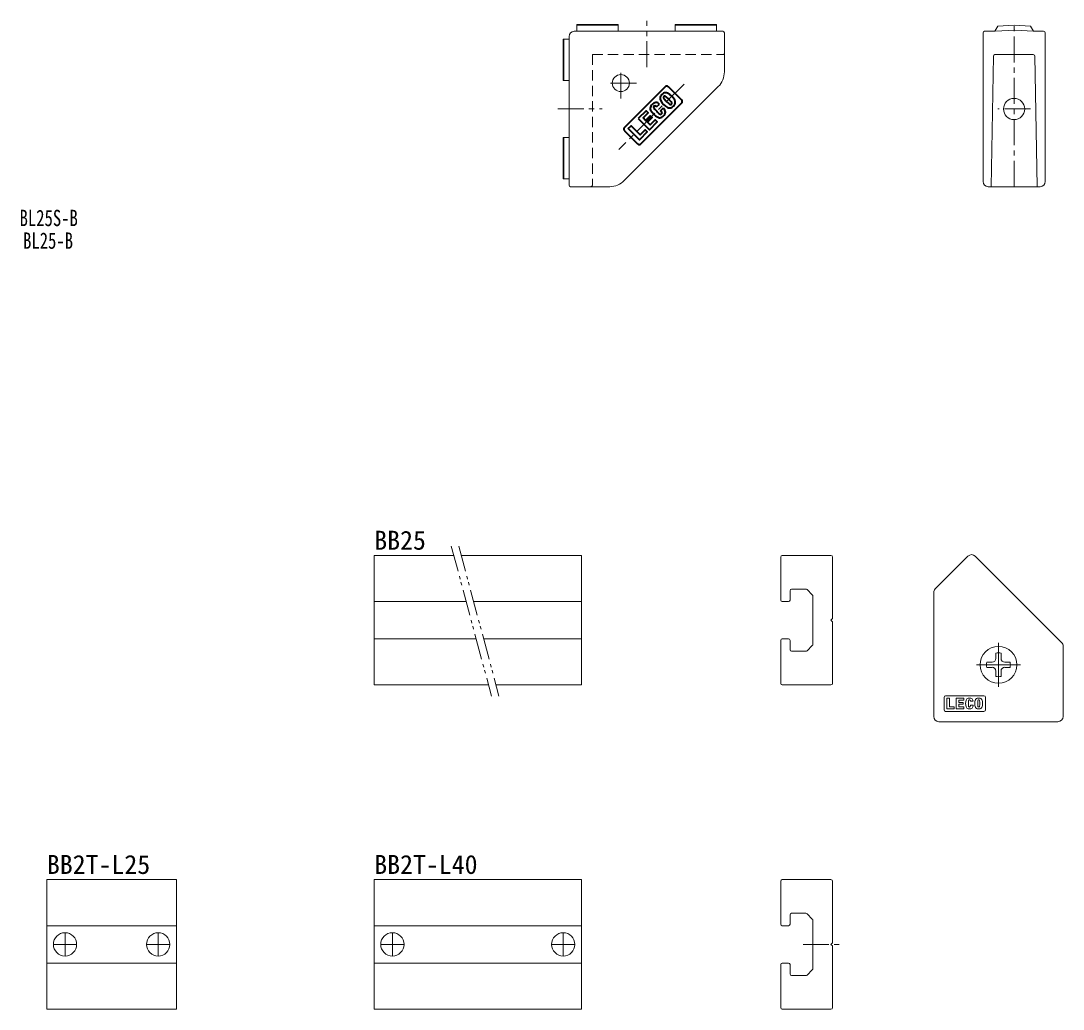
# Model space of a CAD drawing. Units: millimetres on the paper. Extents: x -594 to 197, y -418 to -62.
# Drawn here: x -594.3 to -392.9, y -415.7 to -224.9 of the extents above; entities that cross this region are included whole.
import ezdxf
from ezdxf.enums import TextEntityAlignment as Align

# ---------------------------------------------------------------- set-up
doc = ezdxf.new("R2010")
doc.units = ezdxf.units.MM
for name, pattern in [('CHAIN1', [8, 5, -1, 1, -1]), ('CHAIN2', [12, 9, -1, 1, -1]), ('DASHED2', [3, 2, -1]), ('DOUBLE_CHAIN1', [8.8, 5, -1, 0.6, -0.6, 0.6, -1])]:
    doc.linetypes.add(name, pattern=pattern)
doc.layers.add('0-0', color=7, linetype='Continuous', lineweight=18)
doc.layers.add('0-1', color=4, linetype='Continuous', lineweight=18)
doc.styles.add('ＭＳ ゴシック', font='')
doc.styles.get('ＭＳ ゴシック').set_extended_font_data('MS Gothic')

msp = doc.modelspace()

# ---------------------------------------------------------------- linework, layer by layer
at = {"layer": '0-0'}
for p, q in [((-458.674, -226.943), (-487.374, -226.943)), ((-478.874, -225.777), (-486.874, -225.777)), ((-467.874, -225.611), (-467.874, -226.943)), ((-459.874, -225.611), (-467.874, -225.611)), ((-467.874, -225.777), (-459.874, -225.777)), ((-459.874, -225.611), (-459.874, -226.943)), ((-458.374, -234.786), (-458.374, -227.243)), ((-408.418, -227.243), (-408.418, -255.943)), ((-406.053, -226.943), (-408.118, -226.943)), ((-396.418, -255.943), (-396.418, -227.243)), ((-489.374, -228.443), (-489.374, -236.443)), ((-488.374, -227.943), (-488.374, -256.643)), ((-398.713, -231.443), (-406.123, -231.443)), ((-406.423, -231.738), (-406.863, -256.943)), ((-397.973, -256.939), (-398.413, -231.738)), ((-477.703, -255.772), (-459.546, -237.615)), ((-489.541, -247.443), (-489.541, -255.443)), ((-489.541, -247.443), (-488.374, -247.443)), ((-489.374, -255.443), (-489.374, -247.443)), ((-489.541, -255.443), (-488.374, -255.443)), ((-488.074, -256.943), (-480.531, -256.943)), ((-407.418, -256.943), (-397.418, -256.943)), ((-525.998, -353.138), (-525.998, -328.138)), ((-525.998, -328.138), (-510.631, -328.138)), ((-509.189, -328.138), (-485.998, -328.138)), ((-485.998, -328.138), (-485.998, -353.138)), ((-447.503, -328.438), (-447.503, -336.738)), ((-437.803, -328.138), (-447.203, -328.138)), ((-417.656, -334.592), (-411.334, -328.27)), ((-409.92, -328.27), (-393.242, -344.947)), ((-445.703, -336.738), (-445.703, -334.938)), ((-445.403, -334.638), (-442.628, -334.638)), ((-442.416, -334.726), (-441.391, -335.75)), ((-441.303, -335.962), (-441.303, -345.314)), ((-417.949, -359.24), (-417.949, -335.299)), ((-525.998, -337.038), (-508.247, -337.038)), ((-506.804, -337.038), (-485.998, -337.038)), ((-447.203, -337.038), (-446.003, -337.038)), ((-506.317, -344.238), (-525.998, -344.238)), ((-485.998, -344.238), (-504.875, -344.238)), ((-447.503, -344.538), (-447.503, -352.838)), ((-446.003, -344.238), (-447.203, -344.238)), ((-445.703, -346.338), (-445.703, -344.538)), ((-441.391, -345.526), (-442.416, -346.55)), ((-392.949, -345.654), (-392.949, -359.24)), ((-442.628, -346.638), (-445.403, -346.638)), ((-405.947, -348.006), (-405.947, -346.992)), ((-404.952, -346.992), (-404.952, -348.006)), ((-406.684, -348.743), (-407.698, -348.743)), ((-407.698, -349.738), (-406.684, -349.738)), ((-404.215, -348.743), (-403.201, -348.743)), ((-403.201, -349.738), (-404.215, -349.738)), ((-405.947, -351.489), (-405.947, -350.474)), ((-404.952, -350.474), (-404.952, -351.489)), ((-503.933, -353.138), (-525.998, -353.138)), ((-485.998, -353.138), (-502.49, -353.138)), ((-447.203, -353.138), (-437.803, -353.138)), ((-393.949, -360.24), (-416.949, -360.24)), ((-447.503, -391.028), (-447.503, -399.328)), ((-437.803, -390.728), (-447.203, -390.728)), ((-445.703, -399.328), (-445.703, -397.528)), ((-445.403, -397.228), (-442.628, -397.228)), ((-442.416, -397.316), (-441.391, -398.34)), ((-441.303, -398.552), (-441.303, -407.903)), ((-589.222, -399.628), (-564.222, -399.628)), ((-525.998, -399.628), (-485.998, -399.628)), ((-447.203, -399.628), (-446.003, -399.628)), ((-564.222, -406.828), (-589.222, -406.828)), ((-485.998, -406.828), (-525.998, -406.828)), ((-447.503, -407.128), (-447.503, -415.428)), ((-446.003, -406.828), (-447.203, -406.828)), ((-445.703, -408.928), (-445.703, -407.128)), ((-441.391, -408.116), (-442.416, -409.14)), ((-442.628, -409.228), (-445.403, -409.228)), ((-447.203, -415.728), (-437.803, -415.728))]:
    msp.add_line(p, q, dxfattribs=at)
at = {"layer": '0-0', "lineweight": 40}
for p, q in [((-469.826, -237.642), (-477.675, -245.491)), ((-466.644, -240.188), (-469.19, -237.642)), ((-474.493, -248.673), (-466.644, -240.824)), ((-471.472, -241.533), (-470.92, -240.982)), ((-470.689, -242.311), (-470.126, -241.748)), ((-477.675, -246.128), (-475.13, -248.673))]:
    msp.add_line(p, q, dxfattribs=at)
at = {"layer": '0-0'}
for points in [[(-486.874, -226.943), (-486.874, -225.611), (-478.874, -225.611), (-478.874, -226.943)], [(-396.718, -226.943), (-398.668, -226.943), (-399.246, -225.943), (-402.418, -225.777), (-405.591, -225.943), (-406.168, -226.943)], [(-406.053, -226.943), (-402.303, -226.747), (-398.672, -226.937)], [(-488.374, -236.443), (-489.541, -236.443), (-489.541, -228.443), (-488.374, -228.443)], [(-437.503, -352.838), (-437.503, -340.938), (-437.803, -340.638), (-437.503, -340.338), (-437.503, -328.438)], [(-437.503, -415.428), (-437.503, -403.528), (-437.803, -403.228), (-437.503, -402.928), (-437.503, -391.028)]]:
    msp.add_lwpolyline(points, dxfattribs=at)
at = {"layer": '0-0', "lineweight": 40}
for points in [[(-475.018, -243.786), (-472.852, -245.951), (-471.336, -244.435), (-471.722, -244.049), (-472.7, -245.027), (-473.229, -244.498), (-472.344, -243.613), (-472.706, -243.251), (-473.591, -244.136), (-474.093, -243.634), (-473.115, -242.655), (-473.501, -242.269)], [(-476.95, -245.718), (-476.41, -245.178), (-474.631, -246.958), (-473.655, -245.982), (-473.269, -246.368), (-474.785, -247.884)]]:
    msp.add_lwpolyline(points, close=True, dxfattribs=at)
at = {"layer": '0-0'}
for points in [[(-589.222, -390.728), (-589.222, -415.728), (-564.222, -415.728), (-564.222, -390.728)], [(-485.998, -415.728), (-525.998, -415.728), (-525.998, -390.728), (-485.998, -390.728)]]:
    msp.add_lwpolyline(points, close=True, dxfattribs=at)
for centre, radius in [((-478.374, -236.943), 1.65), ((-402.418, -241.943), 2.05), ((-405.449, -349.24), 3.55), ((-585.722, -403.228), 2.25), ((-567.722, -403.228), 2.25), ((-522.498, -403.228), 2.25), ((-489.498, -403.228), 2.25)]:
    msp.add_circle(centre, radius, dxfattribs=at)
for centre, radius, start, end in [((-487.374, -227.943), 1, 90, 180), ((-458.674, -227.243), 0.3, 0, 90), ((-408.118, -227.243), 0.3, 90, 180), ((-396.718, -227.243), 0.3, 0, 90), ((-406.123, -231.743), 0.3, 90, 179), ((-398.713, -231.743), 0.3, 1, 90), ((-462.374, -234.786), 4, 315, 0), ((-488.074, -256.643), 0.3, 180, 270), ((-480.531, -252.943), 4, 270, 315), ((-407.418, -255.943), 1, 180, 270), ((-397.418, -255.943), 1, 270, 0), ((-410.627, -328.977), 1, 45, 135), ((-447.203, -328.438), 0.3, 90, 180), ((-437.803, -328.438), 0.3, 0, 90), ((-445.403, -334.938), 0.3, 90, 180), ((-442.628, -334.938), 0.3, 45, 90), ((-441.603, -335.962), 0.3, 0, 45), ((-416.949, -335.299), 1, 135, 180), ((-447.203, -336.738), 0.3, 180, 270), ((-446.003, -336.738), 0.3, 270, 0), ((-447.203, -344.538), 0.3, 90, 180), ((-446.003, -344.538), 0.3, 0, 90), ((-441.603, -345.314), 0.3, 315, 0), ((-393.949, -345.654), 1, 0, 45), ((-445.403, -346.338), 0.3, 180, 270), ((-442.628, -346.338), 0.3, 270, 315), ((-406.684, -348.006), 0.737, 270, 0), ((-405.449, -349.24), 2.303, 77.52582, 102.47418), ((-404.215, -348.006), 0.737, 180, 270), ((-405.449, -349.24), 2.303, 167.52572, 192.47427), ((-406.684, -350.474), 0.737, 0, 90), ((-404.215, -350.474), 0.737, 90, 180), ((-405.449, -349.24), 2.303, 347.52572, 12.47427), ((-405.449, -349.24), 2.303, 257.52581, 282.47418), ((-447.203, -352.838), 0.3, 180, 270), ((-437.803, -352.838), 0.3, 270, 0), ((-416.949, -359.24), 1, 180, 270), ((-393.949, -359.24), 1, 270, 0), ((-447.203, -391.028), 0.3, 90, 180), ((-437.803, -391.028), 0.3, 0, 90), ((-445.403, -397.528), 0.3, 90, 180), ((-442.628, -397.528), 0.3, 45, 90), ((-441.603, -398.552), 0.3, 0, 45), ((-447.203, -399.328), 0.3, 180, 270), ((-446.003, -399.328), 0.3, 270, 0), ((-447.203, -407.128), 0.3, 90, 180), ((-446.003, -407.128), 0.3, 0, 90), ((-441.603, -407.903), 0.3, 315, 0), ((-445.403, -408.928), 0.3, 180, 270), ((-442.628, -408.928), 0.3, 270, 315), ((-447.203, -415.428), 0.3, 180, 270), ((-437.803, -415.428), 0.3, 270, 0)]:
    msp.add_arc(centre, radius, start, end, dxfattribs=at)
at = {"layer": '0-0', "lineweight": 40}
for centre, radius, start, end in [((-469.508, -237.961), 0.45, 45, 135), ((-469.949, -239.896), 0.858, 151.2291, 205.88188), ((-469.279, -240.328), 1.654, 120.73071, 149.26929), ((-469.902, -239.705), 0.249, 63.78093, 206.21907), ((-469.712, -239.658), 0.858, 64.11812, 118.7709), ((-470.479, -240.69), 1.389, 44.28078, 60.35526), ((-471.093, -242.027), 3.599, 29.216, 60.784), ((-471.847, -241.794), 0.858, 151.2291, 205.88188), ((-471.177, -242.226), 1.654, 120.73071, 149.26929), ((-471.8, -241.603), 0.249, 63.78093, 206.21907), ((-471.609, -241.556), 0.858, 64.11812, 118.7709), ((-472.377, -242.588), 1.389, 49.35281, 60.35526), ((-472.991, -243.925), 3.599, 54.86632, 60.784), ((-467.58, -238.514), 3.599, 209.216, 240.784), ((-468.917, -239.128), 1.389, 209.64474, 225.71922), ((-463.086, -234.02), 9.139, 221.78919, 228.21081), ((-475.588, -246.521), 9.139, 41.78919, 48.21081), ((-468.195, -239.851), 1.389, 224.28078, 240.35526), ((-468.772, -240.835), 0.249, 243.78093, 26.21907), ((-469.756, -241.413), 1.389, 29.64474, 45.71922), ((-469.395, -240.213), 1.654, 300.73071, 329.26929), ((-468.725, -240.645), 0.858, 331.2291, 25.88188), ((-466.963, -240.506), 0.45, 315, 45), ((-469.478, -240.412), 3.599, 209.216, 240.784), ((-470.815, -241.026), 1.389, 209.64474, 225.71922), ((-464.984, -235.918), 9.139, 221.78919, 228.21081), ((-470.86, -242.78), 0.858, 244.11812, 298.7709), ((-470.092, -241.749), 1.389, 224.28078, 240.35526), ((-470.67, -242.733), 0.249, 243.78093, 26.21907), ((-471.654, -243.311), 1.389, 29.64474, 46.00008), ((-471.292, -242.111), 1.654, 300.73071, 329.26929), ((-472.991, -243.925), 3.599, 29.216, 37.22376), ((-470.623, -242.543), 0.858, 331.2291, 25.88188), ((-468.962, -240.883), 0.858, 244.11812, 298.7709), ((-477.357, -245.809), 0.45, 135, 225), ((-474.811, -248.355), 0.45, 225, 315)]:
    msp.add_arc(centre, radius, start, end, dxfattribs=at)
at = {"layer": '0-1', "linetype": 'CHAIN1'}
for p, q in [((-473.374, -233.864), (-473.374, -224.927)), ((-402.418, -256.943), (-402.418, -225.777)), ((-478.374, -239.943), (-478.374, -233.943)), ((-475.374, -236.943), (-481.374, -236.943)), ((-466.122, -237.12), (-478.74, -249.739)), ((-490.526, -241.943), (-481.99, -241.943)), ((-399.281, -241.943), (-405.595, -241.943)), ((-585.722, -405.478), (-585.722, -400.978)), ((-567.722, -405.478), (-567.722, -400.978)), ((-522.498, -400.978), (-522.498, -405.478)), ((-489.498, -405.478), (-489.498, -400.978)), ((-587.972, -403.228), (-583.472, -403.228)), ((-569.972, -403.228), (-565.472, -403.228)), ((-524.748, -403.228), (-520.248, -403.228)), ((-491.748, -403.228), (-487.248, -403.228)), ((-443.176, -403.228), (-435.577, -403.228))]:
    msp.add_line(p, q, dxfattribs=at)
at = {"layer": '0-1', "linetype": 'DASHED2'}
for q in [(-458.674, -231.443), (-483.874, -256.643)]:
    msp.add_line((-483.874, -231.443), q, dxfattribs=at)
at = {"layer": '0-1', "linetype": 'DOUBLE_CHAIN1'}
for p, q in [((-511.117, -326.325), (-503.35, -355.313)), ((-509.675, -326.325), (-501.907, -355.313))]:
    msp.add_line(p, q, dxfattribs=at)
at = {"layer": '0-1', "linetype": 'CHAIN2'}
for p, q in [((-405.449, -353.49), (-405.449, -344.99)), ((-409.699, -349.24), (-401.199, -349.24))]:
    msp.add_line(p, q, dxfattribs=at)
at = {"layer": '0-1'}
for p, q in [((-415.949, -357.94), (-415.949, -355.54)), ((-415.649, -355.24), (-408.249, -355.24)), ((-410.339, -356.299), (-410.859, -356.299)), ((-407.949, -355.54), (-407.949, -357.94)), ((-408.249, -358.24), (-415.649, -358.24)), ((-410.857, -357.034), (-410.326, -357.034))]:
    msp.add_line(p, q, dxfattribs=at)
for points in [[(-415.415, -357.731), (-415.415, -355.689), (-414.906, -355.689), (-414.906, -357.367), (-413.985, -357.367), (-413.985, -357.731)], [(-413.593, -357.731), (-413.593, -355.689), (-412.163, -355.689), (-412.163, -356.053), (-413.085, -356.053), (-413.085, -356.526), (-412.251, -356.526), (-412.251, -356.868), (-413.085, -356.868), (-413.085, -357.367), (-412.163, -357.367), (-412.163, -357.731)]]:
    msp.add_lwpolyline(points, close=True, dxfattribs=at)
at = {"layer": '0-1', "linetype": 'DASHED2'}
for centre in [(-458.674, -231.143), (-484.174, -256.643)]:
    msp.add_arc(centre, 0.3, 270, 0, dxfattribs=at)
at = {"layer": '0-1'}
for centre, radius, start, end in [((-415.649, -355.54), 0.3, 90, 180), ((-409.391, -356.71), 2.399, 164.216, 195.78399), ((-411.159, -356.245), 0.572, 106.2291, 160.88187), ((-411.047, -356.764), 1.103, 75.73071, 104.26929), ((-410.311, -356.369), 0.926, 164.64474, 180.71922), ((-411.047, -356.177), 0.166, 18.78093, 161.21906), ((-411.783, -356.369), 0.926, 4.35281, 15.35526), ((-410.935, -356.245), 0.572, 19.11812, 73.7709), ((-412.703, -356.71), 2.399, 9.86632, 15.784), ((-407.602, -356.71), 2.399, 164.216, 195.78399), ((-409.369, -356.245), 0.572, 106.2291, 160.88187), ((-409.257, -356.764), 1.103, 75.73071, 104.26929), ((-408.521, -356.369), 0.926, 164.64474, 180.71922), ((-409.257, -356.177), 0.166, 18.78093, 161.21906), ((-409.994, -356.369), 0.926, 359.28077, 15.35526), ((-409.146, -356.245), 0.572, 19.11812, 73.7709), ((-410.913, -356.71), 2.399, 344.216, 15.784), ((-408.249, -355.54), 0.3, 0, 90), ((-415.649, -357.94), 0.3, 180, 270), ((-411.159, -357.175), 0.572, 199.11812, 253.77089), ((-411.047, -356.656), 1.103, 255.7307, 284.26929), ((-405.154, -356.71), 6.093, 176.78919, 183.2108), ((-410.311, -357.051), 0.926, 179.28077, 195.35525), ((-411.047, -357.243), 0.166, 198.78093, 341.21906), ((-411.783, -357.051), 0.926, 344.64474, 1.00008), ((-410.935, -357.175), 0.572, 286.2291, 340.88187), ((-412.703, -356.71), 2.399, 344.216, 352.22375), ((-409.369, -357.175), 0.572, 199.11812, 253.77089), ((-409.257, -356.656), 1.103, 255.7307, 284.26929), ((-403.364, -356.71), 6.093, 176.78919, 183.2108), ((-408.521, -357.051), 0.926, 179.28077, 195.35525), ((-409.257, -357.243), 0.166, 198.78093, 341.21906), ((-409.994, -357.051), 0.926, 344.64474, 0.71922), ((-415.151, -356.71), 6.093, 356.78919, 3.21081), ((-409.146, -357.175), 0.572, 286.2291, 340.88187), ((-408.249, -357.94), 0.3, 270, 0)]:
    msp.add_arc(centre, radius, start, end, dxfattribs=at)

# ---------------------------------------------------------------- texts
at = {"layer": '0-0', "style": 'ＭＳ ゴシック', "width": 0.75}
for s, p in [('BL25S-B', (-594.5, -265.5)), ('BL25-B', (-593.823, -269.882))]:
    msp.add_text(s, height=3.152, dxfattribs=at).set_placement(p, align=Align.BOTTOM_LEFT)
at = {"layer": '0-0', "style": 'ＭＳ ゴシック'}
for s, p in [('BB25', (-525.998, -328.138)), ('BB2T-L25', (-589.222, -390.728)), ('BB2T-L40', (-525.998, -390.728))]:
    msp.add_text(s, height=3.666, dxfattribs=at).set_placement(p, align=Align.BOTTOM_LEFT)

doc.saveas('drawing.dxf')
